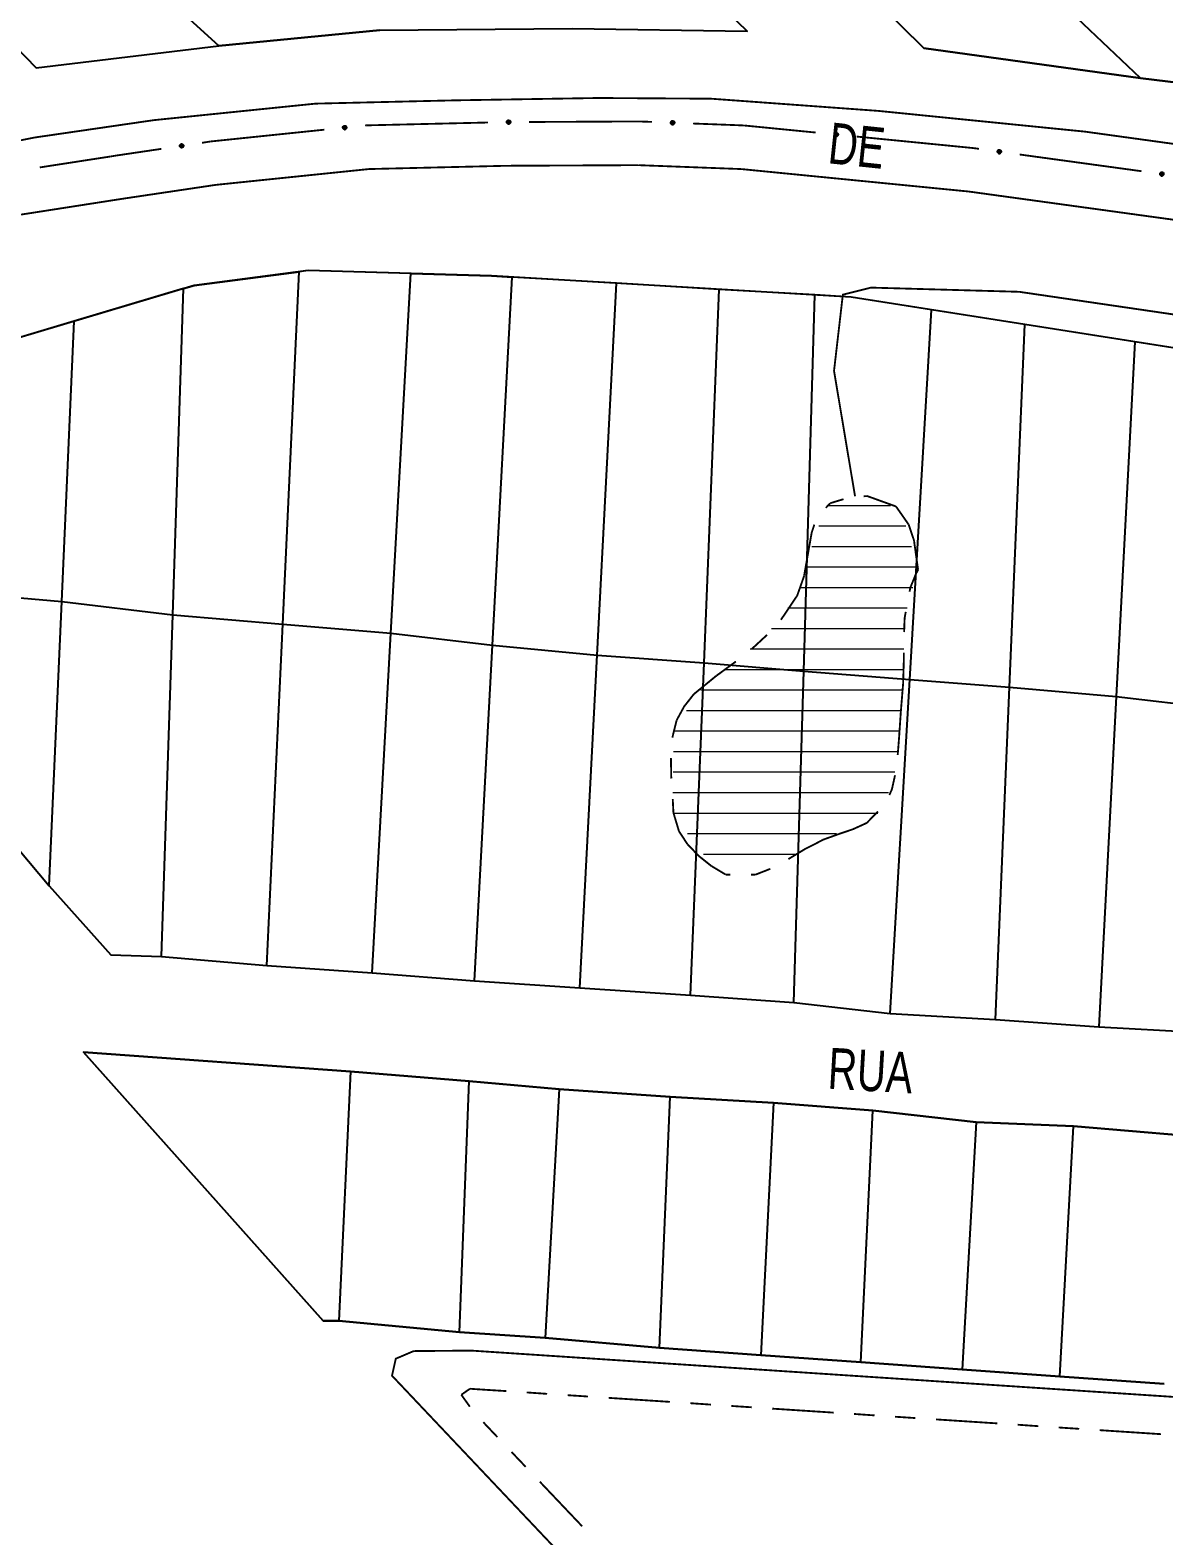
# Model space of a CAD drawing. Extents: x 205150 to 206910, y 4858726 to 4860849.
# Drawn here: x 205957.6 to 206068.2, y 4860188.2 to 4860335 of the extents above; entities that cross this region are included whole.
import ezdxf

# ---------------------------------------------------------------- set-up
doc = ezdxf.new("R2010")
doc.units = 0
doc.header["$LTSCALE"] = 1.5
doc.header["$MEASUREMENT"] = 0
doc.linetypes.add('TRACO_05', pattern=[11, 7, -1, 0.5, -1, 0.5, -1])
doc.linetypes.add('TRACO_25', pattern=[8, 3, -1, 1, -1, 1, -1])
for name, color, linetype in [('CD-MALHA-LOTES', 7, 'CONTINUOUS'), ('HD-HACH-HIDROG', 160, 'CONTINUOUS'), ('HD-LAGOS-INTER', 170, 'CONTINUOUS'), ('HD-VALAS-DRENOS', 170, 'CONTINUOUS'), ('RU-QUADRAS', 6, 'CONTINUOUS'), ('SV-EIXO-ROD-ESTR', 7, 'CONTINUOUS'), ('SV-EST-MUNIC-PAV', 20, 'CONTINUOUS'), ('SV-RUA-NAO-PAV-S-GUIA-C-GUIA', 7, 'CONTINUOUS'), ('SV-TXT-MUNIC-PAV', 20, 'CONTINUOUS'), ('SV-TXT-RUA-N-PAV-S-GUIA-C-GUIA', 7, 'CONTINUOUS')]:
    doc.layers.add(name, color=color, linetype=linetype)
doc.styles.add('ARIAL', font='ARIAL.TTF')

# ---------------------------------------------------------------- blocks, each defined once
blk = doc.blocks.new('*X7')
at = {"layer": 'HD-HACH-HIDROG', "const_width": 0.13}
for points in [[(206035.397589, 4860288.628557), (206041.55952, 4860288.628619)], [(206034.533885, 4860286.628516), (206043.058928, 4860286.628601)], [(206033.86364, 4860284.628476), (206043.610853, 4860284.628574)], [(206033.227322, 4860282.628437), (206044.162778, 4860282.628546)], [(206032.65872, 4860280.628398), (206043.743647, 4860280.628509)], [(206031.493297, 4860278.628353), (206043.18152, 4860278.62847)], [(206029.927644, 4860276.628305), (206042.899409, 4860276.628434)], [(206027.823845, 4860274.628251), (206042.862625, 4860274.628401)], [(206025.314285, 4860272.628193), (206042.82584, 4860272.628368)], [(206023.038767, 4860270.628137), (206042.69947, 4860270.628333)], [(206021.639197, 4860268.62809), (206042.551239, 4860268.628299)], [(206020.366178, 4860266.628044), (206042.396734, 4860266.628264)], [(206020.34261, 4860264.628011), (206042.18398, 4860264.628229)], [(206020.319043, 4860262.627978), (206041.971226, 4860262.628194)], [(206020.295475, 4860260.627944), (206041.350365, 4860260.628155)], [(206020.397915, 4860258.627912), (206040.30385, 4860258.628112)], [(206021.706941, 4860256.627893), (206036.280035, 4860256.628038)], [(206023.285941, 4860254.627875), (206032.423779, 4860254.627967)]]:
    blk.add_lwpolyline(points, dxfattribs=at)

msp = doc.modelspace()

# ---------------------------------------------------------------- linework, layer by layer
at = {"layer": 'CD-MALHA-LOTES'}
for points in [[(206010.49, 4860335.16), (206027.57, 4860334.88), (205998.45, 4860362.96)], [(206065.93, 4860330.29), (206039.97, 4860354.9)], [(205976.03, 4860333.46), (205953.72, 4860353.71)], [(206065.93, 4860330.29), (206044.78, 4860333.23), (206031.44, 4860346.42)], [(205944.89, 4860345.05), (205958.21, 4860331.31), (205976.03, 4860333.46)], [(205991.72, 4860335), (205976.03, 4860333.46)], [(206086.22, 4860327.84), (206065.93, 4860330.29)], [(205972.58, 4860309.79), (205973.63, 4860310.1), (205983.87, 4860311.42)], [(205982.26, 4860277.05), (205983.87, 4860311.42)], [(205994.77, 4860311.25), (205984.75, 4860311.54), (205983.87, 4860311.42)], [(205992.82, 4860276.17), (205994.77, 4860311.25)], [(205994.77, 4860311.25), (206002.61, 4860311.03), (206004.64, 4860310.91)], [(206002.72, 4860275.02), (206004.64, 4860310.91)], [(206014.81, 4860310.3), (206004.64, 4860310.91)], [(206012.92, 4860274.05), (206014.81, 4860310.3)], [(206024.84, 4860309.71), (206014.81, 4860310.3)], [(205972.58, 4860309.79), (205961.93, 4860306.61)], [(205971.54, 4860277.97), (205972.58, 4860309.79)], [(206023.35, 4860273.28), (206024.84, 4860309.71)], [(206034.15, 4860309.16), (206024.84, 4860309.71)], [(206033.07, 4860272.47), (206034.15, 4860309.16)], [(206045.53, 4860307.72), (206037.7, 4860308.95), (206034.15, 4860309.16)], [(206043.41, 4860271.66), (206045.53, 4860307.72)], [(206054.65, 4860306.28), (206045.53, 4860307.72)], [(205961.93, 4860306.61), (205949.94, 4860303.02)], [(205960.71, 4860279.27), (205961.93, 4860306.61)], [(206053.16, 4860270.92), (206054.65, 4860306.28)], [(206065.37, 4860304.6), (206054.65, 4860306.28)], [(206065.37, 4860304.6), (206063.55, 4860270.01)], [(206074.84, 4860303.11), (206065.37, 4860304.6)], [(205949.61, 4860280.23), (205960.71, 4860279.27)], [(205959.47, 4860251.54), (205960.71, 4860279.27)], [(205960.71, 4860279.27), (205971.54, 4860277.97)], [(205970.44, 4860244.64), (205971.54, 4860277.97)], [(205971.54, 4860277.97), (205982.26, 4860277.05)], [(205980.71, 4860243.76), (205982.26, 4860277.05)], [(205982.26, 4860277.05), (205992.82, 4860276.17)], [(205990.97, 4860243.05), (205992.82, 4860276.17)], [(205992.82, 4860276.17), (206002.72, 4860275.02)], [(206000.96, 4860242.28), (206002.72, 4860275.02)], [(206002.72, 4860275.02), (206012.92, 4860274.05)], [(206011.23, 4860241.58), (206012.92, 4860274.05)], [(206012.92, 4860274.05), (206023.35, 4860273.28)], [(206022.03, 4860240.87), (206023.35, 4860273.28)], [(206023.35, 4860273.28), (206033.07, 4860272.47)], [(206032.12, 4860240.16), (206033.07, 4860272.47)], [(206033.07, 4860272.47), (206043.41, 4860271.66)], [(206041.5, 4860239.1), (206043.41, 4860271.66)], [(206043.41, 4860271.66), (206053.16, 4860270.92)], [(206051.79, 4860238.52), (206053.16, 4860270.92)], [(206053.16, 4860270.92), (206063.55, 4860270.01)], [(206063.55, 4860270.01), (206061.85, 4860237.8)], [(206063.55, 4860270.01), (206073.01, 4860268.91)], [(205949.38, 4860263.56), (205959.47, 4860251.54)], [(205959.47, 4860251.54), (205965.48, 4860244.82), (205970.44, 4860244.64)], [(205970.44, 4860244.64), (205980.71, 4860243.76)], [(205980.71, 4860243.76), (205990.97, 4860243.05)], [(205990.97, 4860243.05), (206000.96, 4860242.28)], [(206000.96, 4860242.28), (206011.23, 4860241.58)], [(206011.23, 4860241.58), (206022.03, 4860240.87)], [(206022.03, 4860240.87), (206032.12, 4860240.16)], [(206032.12, 4860240.16), (206041.5, 4860239.1)], [(206041.5, 4860239.1), (206051.79, 4860238.52)], [(206051.79, 4860238.52), (206061.85, 4860237.8)], [(206061.85, 4860237.8), (206071.32, 4860237.28)], [(205987.74, 4860209.13), (205986.21, 4860209.13), (205962.82, 4860235.33), (205988.87, 4860233.43)], [(205988.87, 4860233.43), (205987.74, 4860209.13)], [(205988.87, 4860233.43), (206000.46, 4860232.48)], [(205999.5, 4860208.01), (206000.46, 4860232.48)], [(206000.46, 4860232.48), (206009.21, 4860231.72)], [(206009.21, 4860231.72), (206007.86, 4860207.45)], [(206009.21, 4860231.72), (206020.04, 4860230.96)], [(206019, 4860206.48), (206020.04, 4860230.96)], [(206020.04, 4860230.96), (206030.12, 4860230.39)], [(206030.12, 4860230.39), (206028.89, 4860205.78)], [(206030.12, 4860230.39), (206039.81, 4860229.63)], [(206038.63, 4860205.08), (206039.81, 4860229.63)], [(206039.81, 4860229.63), (206049.89, 4860228.49)], [(206049.89, 4860228.49), (206048.52, 4860204.39)], [(206049.89, 4860228.49), (206059.39, 4860228.11)], [(206058.06, 4860203.69), (206059.39, 4860228.11)], [(206059.39, 4860228.11), (206070.12, 4860227.2)], [(205999.5, 4860208.01), (205987.74, 4860209.13)], [(206007.86, 4860207.45), (205999.5, 4860208.01)], [(206019, 4860206.48), (206007.86, 4860207.45)], [(206028.89, 4860205.78), (206019, 4860206.48)], [(206038.63, 4860205.08), (206028.89, 4860205.78)], [(206048.52, 4860204.39), (206038.63, 4860205.08)], [(206058.06, 4860203.69), (206048.52, 4860204.39)], [(206068.22, 4860202.99), (206058.06, 4860203.69)]]:
    msp.add_lwpolyline(points, dxfattribs=at)
at = {"layer": 'HD-LAGOS-INTER', "const_width": 0.18, "flags": 128}
for points in [[(206036.96, 4860289.25), (206036, 4860288.96)], [(206039.27, 4860289.55), (206038.92, 4860289.53)], [(206039.88, 4860289.33), (206039.27, 4860289.55)], [(206042.07, 4860288.54), (206039.88, 4860289.33)], [(206035.66, 4860288.85), (206035.22, 4860288.39)], [(206036, 4860288.96), (206035.66, 4860288.85)], [(206042.46, 4860287.99), (206042.07, 4860288.54)], [(206043.31, 4860286.77), (206042.46, 4860287.99)], [(206034.11, 4860286.77), (206033.85, 4860285.99)], [(206043.47, 4860286.29), (206043.31, 4860286.77)], [(206043.83, 4860285.23), (206043.47, 4860286.29)], [(206033.65, 4860284.83), (206033.57, 4860284.39)], [(206033.85, 4860285.99), (206033.65, 4860284.83)], [(206043.95, 4860284.35), (206043.83, 4860285.23)], [(206033.57, 4860284.39), (206033.13, 4860281.88)], [(206044.23, 4860282.37), (206043.95, 4860284.35)], [(206033.13, 4860281.88), (206033.12, 4860281.78)], [(206043.7, 4860281.18), (206044.05, 4860282.04)], [(206044.05, 4860282.04), (206044.09, 4860282.1)], [(206044.09, 4860282.1), (206044.23, 4860282.37)], [(206033.12, 4860281.78), (206032.49, 4860279.99)], [(206043.4, 4860280.23), (206043.47, 4860280.62)], [(206043.47, 4860280.62), (206043.7, 4860281.18)], [(206032.43, 4860279.83), (206030.85, 4860277.48)], [(206032.49, 4860279.99), (206032.43, 4860279.83)], [(206042.9, 4860277.27), (206042.92, 4860277.69)], [(206042.92, 4860277.69), (206043.03, 4860278.26)], [(206029.49, 4860276.01), (206028.76, 4860275.33)], [(206042.87, 4860276.28), (206042.9, 4860277.27)], [(206028.13, 4860274.75), (206028.02, 4860274.66)], [(206028.76, 4860275.33), (206028.13, 4860274.75)], [(206026.46, 4860273.42), (206024.84, 4860272.23)], [(206042.77, 4860271.31), (206042.83, 4860273.28)], [(206042.83, 4860273.28), (206042.84, 4860273.74)], [(206042.84, 4860273.74), (206042.84, 4860274.28)], [(206024.57, 4860272.04), (206022.5, 4860270.35)], [(206024.84, 4860272.23), (206024.57, 4860272.04)], [(206022.36, 4860270.24), (206021.86, 4860269.6)], [(206022.5, 4860270.35), (206022.36, 4860270.24)], [(206042.53, 4860268.32), (206042.77, 4860271.28)], [(206042.77, 4860271.28), (206042.77, 4860271.31)], [(206021.41, 4860269.03), (206020.8, 4860267.91)], [(206021.86, 4860269.6), (206021.41, 4860269.03)], [(206020.68, 4860267.69), (206020.26, 4860265.99)], [(206020.8, 4860267.91), (206020.68, 4860267.69)], [(206042.38, 4860266.08), (206042.53, 4860268.29)], [(206042.53, 4860268.29), (206042.53, 4860268.32)], [(206042.32, 4860265.29), (206042.38, 4860266.08)], [(206042.24, 4860264.3), (206042.32, 4860265.29)], [(206020.12, 4860264.01), (206020.14, 4860263.01)], [(206020.14, 4860263.01), (206020.14, 4860262.35)], [(206020.14, 4860262.35), (206020.17, 4860262.01)], [(206041.68, 4860260.97), (206041.98, 4860262.32)], [(206020.3, 4860260.01), (206020.35, 4860259.01)], [(206041.43, 4860260.4), (206041.68, 4860260.97)], [(206020.35, 4860259.01), (206020.37, 4860258.65)], [(206020.37, 4860258.65), (206020.84, 4860257.09)], [(206039.23, 4860257.68), (206040.31, 4860258.79)], [(206020.84, 4860257.09), (206020.91, 4860256.86)], [(206020.91, 4860256.86), (206021.33, 4860256.22)], [(206036.96, 4860256.75), (206037.87, 4860257.06)], [(206037.87, 4860257.06), (206038.82, 4860257.49)], [(206038.82, 4860257.49), (206039.23, 4860257.68)], [(206021.33, 4860256.22), (206021.74, 4860255.6)], [(206021.74, 4860255.6), (206022.61, 4860254.69)], [(206033.2, 4860255.13), (206034.19, 4860255.63)], [(206034.19, 4860255.63), (206034.96, 4860256.04)], [(206034.96, 4860256.04), (206036.02, 4860256.42)], [(206036.02, 4860256.42), (206036.4, 4860256.56)], [(206036.4, 4860256.56), (206036.96, 4860256.75)], [(206022.61, 4860254.69), (206022.83, 4860254.46)], [(206022.83, 4860254.46), (206023.36, 4860254.04)], [(206023.36, 4860254.04), (206024.06, 4860253.48)], [(206031.58, 4860254.15), (206032.44, 4860254.67)], [(206032.44, 4860254.67), (206033.2, 4860255.13)], [(206024.06, 4860253.48), (206025.01, 4860252.91)], [(206025.01, 4860252.91), (206025.48, 4860252.63)], [(206025.48, 4860252.63), (206025.93, 4860252.63)], [(206027.93, 4860252.63), (206028.36, 4860252.63)], [(206028.36, 4860252.63), (206029.82, 4860253.2)]]:
    msp.add_lwpolyline(points, dxfattribs=at)
at = {"layer": 'HD-VALAS-DRENOS', "linetype": 'TRACO_05', "const_width": 0.18, "flags": 128}
msp.add_lwpolyline([(206460.35, 4860255.95), (206359.06, 4860269.81), (206270.08, 4860282.12), (206180.93, 4860293.17), (206106.93, 4860301.72), (206054.09, 4860309.47), (206039.63, 4860309.88), (206036.89, 4860309.19), (206036.03, 4860301.76), (206038.08, 4860289.53)], dxfattribs=at)
at = {"layer": 'RU-QUADRAS'}
msp.add_lwpolyline([(205937.25, 4860422.88), (205918.48, 4860404.79), (205902.09, 4860388.13), (205910.15, 4860379.95), (205919.05, 4860370.86), (205927.52, 4860362.54), (205936.61, 4860353.49), (205944.89, 4860345.05), (205958.21, 4860331.31), (205976.03, 4860333.46), (205991.72, 4860335), (206010.49, 4860335.16), (206027.57, 4860334.88), (205998.45, 4860362.96), (205989.56, 4860371.56), (205980.64, 4860380.08), (205971.88, 4860388.83), (205963.41, 4860397.15), (205954.75, 4860405.68), (205946, 4860414.28)], close=True, dxfattribs=at)
for points in [[(206031.44, 4860346.42), (206044.78, 4860333.23), (206065.93, 4860330.29), (206086.22, 4860327.84), (206106.96, 4860325.39), (206125.73, 4860322.78), (206091.22, 4860356.46)], [(206117.02, 4860296.48), (206037.7, 4860308.95), (206002.61, 4860311.03), (205984.75, 4860311.54), (205973.63, 4860310.1), (205921.95, 4860294.67)], [(205949.38, 4860263.56), (205959.47, 4860251.54), (205965.48, 4860244.82), (205970.44, 4860244.64), (205980.71, 4860243.76), (205990.97, 4860243.05), (206000.96, 4860242.28), (206011.23, 4860241.58), (206022.03, 4860240.87), (206032.12, 4860240.16), (206041.5, 4860239.1), (206051.79, 4860238.52), (206061.85, 4860237.8), (206071.32, 4860237.28)], [(206070.12, 4860227.2), (206059.39, 4860228.11), (206049.89, 4860228.49), (206039.81, 4860229.63), (206030.12, 4860230.39), (206020.04, 4860230.96), (206009.21, 4860231.72), (206000.46, 4860232.48), (205988.87, 4860233.43), (205962.82, 4860235.33), (205986.21, 4860209.13), (205987.74, 4860209.13), (205999.5, 4860208.01), (206007.86, 4860207.45), (206019, 4860206.48), (206028.89, 4860205.78), (206038.63, 4860205.08), (206048.52, 4860204.39), (206058.06, 4860203.69), (206068.22, 4860202.99)]]:
    msp.add_lwpolyline(points, dxfattribs=at)
at = {"layer": 'SV-EIXO-ROD-ESTR', "const_width": 0.18, "flags": 128}
for points in [[(205990.4, 4860325.7), (206002.29, 4860325.98)], [(206006.29, 4860326.03), (206016.29, 4860326.08)], [(206016.29, 4860326.08), (206017.04, 4860326.08)], [(206017.04, 4860326.08), (206018.29, 4860326.04)], [(206022.29, 4860325.88), (206026.29, 4860325.73)], [(205975.22, 4860324.13), (205986.32, 4860325.28)], [(205990.3, 4860325.69), (205990.4, 4860325.7)], [(206026.29, 4860325.73), (206027.26, 4860325.69)], [(206027.26, 4860325.69), (206034.25, 4860325)], [(206038.23, 4860324.61), (206049.18, 4860323.53)], [(205966.04, 4860322.76), (205970.43, 4860323.41)], [(205974.39, 4860324), (205975.22, 4860324.13)], [(206049.18, 4860323.53), (206049.66, 4860323.48)], [(206049.66, 4860323.48), (206050.17, 4860323.41)], [(205958.57, 4860321.6), (205965.49, 4860322.67)], [(205965.49, 4860322.67), (205966.04, 4860322.76)], [(206054.13, 4860322.86), (206066.02, 4860321.23)]]:
    msp.add_lwpolyline(points, dxfattribs=at)
at = {"layer": 'SV-EIXO-ROD-ESTR', "flags": 128}
for points in [[(206004.15, 4860326.13), (206004.18, 4860326.17), (206004.22, 4860326.19), (206004.25, 4860326.2), (206004.29, 4860326.2), (206004.32, 4860326.2), (206004.36, 4860326.19), (206004.4, 4860326.17), (206004.43, 4860326.14), (206004.45, 4860326.1), (206004.46, 4860326.06), (206004.47, 4860326.03), (206004.46, 4860325.99), (206004.45, 4860325.96), (206004.43, 4860325.92), (206004.4, 4860325.89), (206004.36, 4860325.86), (206004.33, 4860325.85), (206004.29, 4860325.85), (206004.25, 4860325.85), (206004.22, 4860325.87), (206004.18, 4860325.89), (206004.15, 4860325.92), (206004.13, 4860325.96), (206004.12, 4860325.99), (206004.11, 4860326.03), (206004.12, 4860326.06), (206004.13, 4860326.1), (206004.15, 4860326.13)], [(206020.15, 4860326.07), (206020.19, 4860326.11), (206020.22, 4860326.13), (206020.26, 4860326.14), (206020.29, 4860326.14), (206020.33, 4860326.13), (206020.36, 4860326.12), (206020.4, 4860326.1), (206020.43, 4860326.07), (206020.45, 4860326.03), (206020.46, 4860325.99), (206020.47, 4860325.96), (206020.46, 4860325.92), (206020.45, 4860325.89), (206020.42, 4860325.85), (206020.39, 4860325.82), (206020.35, 4860325.8), (206020.32, 4860325.79), (206020.28, 4860325.79), (206020.24, 4860325.79), (206020.21, 4860325.8), (206020.18, 4860325.83), (206020.14, 4860325.86), (206020.12, 4860325.9), (206020.11, 4860325.93), (206020.11, 4860325.97), (206020.12, 4860326), (206020.13, 4860326.04), (206020.15, 4860326.07)], [(205988.15, 4860325.58), (205988.18, 4860325.61), (205988.22, 4860325.64), (205988.25, 4860325.66), (205988.29, 4860325.66), (205988.32, 4860325.66), (205988.36, 4860325.65), (205988.4, 4860325.64), (205988.43, 4860325.61), (205988.46, 4860325.57), (205988.48, 4860325.54), (205988.48, 4860325.5), (205988.48, 4860325.47), (205988.47, 4860325.43), (205988.46, 4860325.39), (205988.43, 4860325.35), (205988.39, 4860325.33), (205988.36, 4860325.32), (205988.32, 4860325.31), (205988.29, 4860325.31), (205988.25, 4860325.32), (205988.21, 4860325.33), (205988.18, 4860325.36), (205988.15, 4860325.4), (205988.14, 4860325.43), (205988.13, 4860325.47), (205988.13, 4860325.5), (205988.13, 4860325.54), (205988.15, 4860325.58)], [(206036.11, 4860324.93), (206036.15, 4860324.96), (206036.19, 4860324.98), (206036.22, 4860324.99), (206036.26, 4860324.98), (206036.29, 4860324.98), (206036.32, 4860324.96), (206036.36, 4860324.94), (206036.39, 4860324.9), (206036.41, 4860324.86), (206036.42, 4860324.82), (206036.42, 4860324.79), (206036.41, 4860324.76), (206036.39, 4860324.72), (206036.37, 4860324.69), (206036.33, 4860324.66), (206036.29, 4860324.64), (206036.26, 4860324.63), (206036.22, 4860324.63), (206036.19, 4860324.64), (206036.15, 4860324.65), (206036.12, 4860324.68), (206036.09, 4860324.72), (206036.07, 4860324.75), (206036.06, 4860324.79), (206036.06, 4860324.82), (206036.07, 4860324.86), (206036.08, 4860324.89), (206036.11, 4860324.93)], [(205972.25, 4860323.8), (205972.28, 4860323.84), (205972.31, 4860323.86), (205972.35, 4860323.88), (205972.38, 4860323.89), (205972.41, 4860323.89), (205972.45, 4860323.88), (205972.49, 4860323.87), (205972.53, 4860323.84), (205972.56, 4860323.8), (205972.57, 4860323.77), (205972.58, 4860323.74), (205972.58, 4860323.7), (205972.58, 4860323.66), (205972.56, 4860323.63), (205972.53, 4860323.59), (205972.5, 4860323.56), (205972.47, 4860323.54), (205972.43, 4860323.54), (205972.4, 4860323.53), (205972.36, 4860323.54), (205972.32, 4860323.56), (205972.28, 4860323.58), (205972.25, 4860323.62), (205972.24, 4860323.65), (205972.23, 4860323.68), (205972.23, 4860323.72), (205972.23, 4860323.76), (205972.25, 4860323.8)], [(206052.03, 4860323.27), (206052.06, 4860323.3), (206052.1, 4860323.31), (206052.14, 4860323.32), (206052.17, 4860323.32), (206052.21, 4860323.31), (206052.24, 4860323.29), (206052.27, 4860323.27), (206052.31, 4860323.23), (206052.32, 4860323.19), (206052.33, 4860323.15), (206052.33, 4860323.12), (206052.32, 4860323.08), (206052.3, 4860323.05), (206052.28, 4860323.02), (206052.24, 4860322.99), (206052.2, 4860322.97), (206052.16, 4860322.96), (206052.13, 4860322.97), (206052.09, 4860322.97), (206052.06, 4860322.99), (206052.03, 4860323.02), (206052, 4860323.05), (206051.98, 4860323.09), (206051.97, 4860323.13), (206051.98, 4860323.16), (206051.98, 4860323.2), (206052, 4860323.23), (206052.03, 4860323.27)], [(206067.88, 4860321.08), (206067.91, 4860321.11), (206067.95, 4860321.13), (206067.99, 4860321.14), (206068.03, 4860321.13), (206068.06, 4860321.13), (206068.09, 4860321.11), (206068.13, 4860321.09), (206068.16, 4860321.05), (206068.17, 4860321.01), (206068.18, 4860320.97), (206068.18, 4860320.93), (206068.17, 4860320.9), (206068.15, 4860320.87), (206068.13, 4860320.83), (206068.09, 4860320.8), (206068.05, 4860320.79), (206068.01, 4860320.78), (206067.98, 4860320.78), (206067.94, 4860320.79), (206067.91, 4860320.81), (206067.88, 4860320.83), (206067.85, 4860320.87), (206067.83, 4860320.91), (206067.82, 4860320.95), (206067.83, 4860320.98), (206067.83, 4860321.02), (206067.85, 4860321.05), (206067.88, 4860321.08)]]:
    msp.add_lwpolyline(points, close=True, dxfattribs=at)
for points in [[(206004.11, 4860326.03), (206004.46, 4860326.06)], [(206004.12, 4860326.06), (206004.45, 4860326.1)], [(206004.12, 4860326.05), (206004.45, 4860326.08)], [(206004.12, 4860326.01), (206004.46, 4860326.04)], [(206004.12, 4860325.99), (206004.47, 4860326.03)], [(206004.13, 4860326.1), (206004.43, 4860326.14)], [(206004.13, 4860326.08), (206004.44, 4860326.12)], [(206004.13, 4860325.97), (206004.46, 4860326.01)], [(206004.13, 4860325.96), (206004.46, 4860325.99)], [(206004.14, 4860326.11), (206004.41, 4860326.15)], [(206004.14, 4860325.94), (206004.45, 4860325.98)], [(206004.15, 4860326.13), (206004.4, 4860326.17)], [(206004.17, 4860326.15), (206004.37, 4860326.18)], [(206004.18, 4860326.17), (206004.36, 4860326.19)], [(206004.2, 4860326.18), (206004.33, 4860326.2)], [(206004.22, 4860326.19), (206004.32, 4860326.2)], [(206020.11, 4860325.97), (206020.46, 4860325.99)], [(206020.12, 4860326), (206020.45, 4860326.03)], [(206020.12, 4860325.99), (206020.45, 4860326.01)], [(206020.12, 4860325.95), (206020.46, 4860325.97)], [(206020.13, 4860326.04), (206020.43, 4860326.07)], [(206020.13, 4860326.02), (206020.44, 4860326.05)], [(206020.14, 4860326.06), (206020.41, 4860326.08)], [(206020.15, 4860326.07), (206020.4, 4860326.1)], [(206020.17, 4860326.09), (206020.37, 4860326.11)], [(206020.19, 4860326.11), (206020.36, 4860326.12)], [(206020.21, 4860326.12), (206020.34, 4860326.13)], [(206020.22, 4860326.13), (206020.33, 4860326.13)], [(205988.13, 4860325.54), (205988.43, 4860325.61)], [(205988.13, 4860325.5), (205988.46, 4860325.57)], [(205988.13, 4860325.49), (205988.46, 4860325.56)], [(205988.13, 4860325.47), (205988.48, 4860325.54)], [(205988.14, 4860325.52), (205988.44, 4860325.59)], [(205988.14, 4860325.45), (205988.48, 4860325.52)], [(205988.14, 4860325.43), (205988.48, 4860325.5)], [(205988.15, 4860325.58), (205988.4, 4860325.64)], [(205988.15, 4860325.56), (205988.41, 4860325.62)], [(205988.15, 4860325.41), (205988.48, 4860325.48)], [(205988.15, 4860325.4), (205988.48, 4860325.47)], [(205988.16, 4860325.38), (205988.47, 4860325.45)], [(205988.17, 4860325.6), (205988.37, 4860325.64)], [(205988.18, 4860325.61), (205988.36, 4860325.65)], [(205988.18, 4860325.36), (205988.47, 4860325.43)], [(205988.2, 4860325.63), (205988.33, 4860325.66)], [(205988.2, 4860325.35), (205988.46, 4860325.41)], [(205988.21, 4860325.33), (205988.46, 4860325.39)], [(205988.22, 4860325.64), (205988.32, 4860325.66)], [(205988.24, 4860325.33), (205988.43, 4860325.37)], [(205988.25, 4860325.32), (205988.43, 4860325.35)], [(205988.27, 4860325.31), (205988.4, 4860325.34)], [(205988.29, 4860325.31), (205988.39, 4860325.33)], [(206004.15, 4860325.92), (206004.45, 4860325.96)], [(206004.17, 4860325.91), (206004.44, 4860325.94)], [(206004.18, 4860325.89), (206004.43, 4860325.92)], [(206004.21, 4860325.88), (206004.41, 4860325.9)], [(206004.22, 4860325.87), (206004.4, 4860325.89)], [(206004.24, 4860325.86), (206004.37, 4860325.88)], [(206004.25, 4860325.85), (206004.36, 4860325.86)], [(206020.11, 4860325.93), (206020.47, 4860325.96)], [(206020.12, 4860325.92), (206020.46, 4860325.94)], [(206020.12, 4860325.9), (206020.46, 4860325.92)], [(206020.13, 4860325.88), (206020.45, 4860325.9)], [(206020.14, 4860325.86), (206020.45, 4860325.89)], [(206020.16, 4860325.85), (206020.43, 4860325.87)], [(206020.18, 4860325.83), (206020.42, 4860325.85)], [(206020.2, 4860325.82), (206020.4, 4860325.83)], [(206020.21, 4860325.8), (206020.39, 4860325.82)], [(206020.23, 4860325.8), (206020.36, 4860325.81)], [(206020.24, 4860325.79), (206020.35, 4860325.8)], [(206036.06, 4860324.82), (206036.42, 4860324.82)], [(206036.06, 4860324.79), (206036.42, 4860324.79)], [(206036.07, 4860324.86), (206036.41, 4860324.86)], [(206036.07, 4860324.84), (206036.41, 4860324.85)], [(206036.07, 4860324.81), (206036.41, 4860324.8)], [(206036.07, 4860324.77), (206036.41, 4860324.77)], [(206036.07, 4860324.75), (206036.41, 4860324.76)], [(206036.08, 4860324.89), (206036.39, 4860324.9)], [(206036.08, 4860324.88), (206036.39, 4860324.88)], [(206036.08, 4860324.73), (206036.4, 4860324.74)], [(206036.09, 4860324.72), (206036.39, 4860324.72)], [(206036.1, 4860324.91), (206036.37, 4860324.92)], [(206036.11, 4860324.93), (206036.36, 4860324.94)], [(206036.11, 4860324.7), (206036.38, 4860324.7)], [(206036.12, 4860324.68), (206036.37, 4860324.69)], [(206036.13, 4860324.94), (206036.33, 4860324.95)], [(206036.14, 4860324.67), (206036.34, 4860324.67)], [(206036.15, 4860324.96), (206036.32, 4860324.96)], [(206036.15, 4860324.65), (206036.33, 4860324.66)], [(206036.17, 4860324.97), (206036.3, 4860324.97)], [(206036.17, 4860324.65), (206036.31, 4860324.65)], [(206036.19, 4860324.98), (206036.29, 4860324.98)], [(206036.19, 4860324.64), (206036.29, 4860324.64)], [(205972.23, 4860323.76), (205972.53, 4860323.84)], [(205972.23, 4860323.72), (205972.56, 4860323.8)], [(205972.23, 4860323.7), (205972.56, 4860323.79)], [(205972.23, 4860323.68), (205972.57, 4860323.77)], [(205972.24, 4860323.77), (205972.51, 4860323.85)], [(205972.24, 4860323.74), (205972.54, 4860323.82)], [(205972.24, 4860323.67), (205972.58, 4860323.75)], [(205972.24, 4860323.65), (205972.58, 4860323.74)], [(205972.25, 4860323.8), (205972.49, 4860323.87)], [(205972.25, 4860323.63), (205972.58, 4860323.72)], [(205972.25, 4860323.62), (205972.58, 4860323.7)], [(205972.27, 4860323.82), (205972.46, 4860323.87)], [(205972.27, 4860323.6), (205972.58, 4860323.68)], [(205972.28, 4860323.84), (205972.45, 4860323.88)], [(205972.28, 4860323.58), (205972.58, 4860323.66)], [(205972.3, 4860323.85), (205972.42, 4860323.88)], [(205972.3, 4860323.57), (205972.57, 4860323.64)], [(205972.31, 4860323.86), (205972.41, 4860323.89)], [(205972.32, 4860323.56), (205972.56, 4860323.63)], [(205972.35, 4860323.55), (205972.54, 4860323.6)], [(205972.36, 4860323.54), (205972.53, 4860323.59)], [(205972.38, 4860323.54), (205972.51, 4860323.57)], [(205972.4, 4860323.53), (205972.5, 4860323.56)], [(206051.97, 4860323.13), (206052.33, 4860323.12)], [(206051.98, 4860323.2), (206052.32, 4860323.19)], [(206051.98, 4860323.18), (206052.32, 4860323.17)], [(206051.98, 4860323.16), (206052.33, 4860323.15)], [(206051.98, 4860323.15), (206052.33, 4860323.13)], [(206051.98, 4860323.11), (206052.32, 4860323.1)], [(206051.98, 4860323.09), (206052.32, 4860323.08)], [(206051.99, 4860323.07), (206052.31, 4860323.06)], [(206052, 4860323.23), (206052.31, 4860323.23)], [(206052, 4860323.21), (206052.31, 4860323.21)], [(206052, 4860323.05), (206052.3, 4860323.05)], [(206052.01, 4860323.25), (206052.29, 4860323.25)], [(206052.01, 4860323.04), (206052.29, 4860323.03)], [(206052.03, 4860323.27), (206052.27, 4860323.27)], [(206052.05, 4860323.28), (206052.25, 4860323.28)], [(206052.06, 4860323.3), (206052.24, 4860323.29)], [(206052.09, 4860323.31), (206052.22, 4860323.3)], [(206052.1, 4860323.31), (206052.21, 4860323.31)], [(206052.03, 4860323.02), (206052.28, 4860323.02)], [(206052.05, 4860323), (206052.25, 4860323)], [(206052.06, 4860322.99), (206052.24, 4860322.99)], [(206052.08, 4860322.98), (206052.21, 4860322.98)], [(206052.09, 4860322.97), (206052.2, 4860322.97)], [(206067.82, 4860320.95), (206068.18, 4860320.93)], [(206067.83, 4860321.02), (206068.17, 4860321.01)], [(206067.83, 4860321), (206068.17, 4860320.99)], [(206067.83, 4860320.98), (206068.18, 4860320.97)], [(206067.83, 4860320.96), (206068.18, 4860320.95)], [(206067.83, 4860320.93), (206068.17, 4860320.92)], [(206067.83, 4860320.91), (206068.17, 4860320.9)], [(206067.84, 4860320.89), (206068.16, 4860320.88)], [(206067.85, 4860321.05), (206068.16, 4860321.05)], [(206067.85, 4860321.03), (206068.16, 4860321.03)], [(206067.85, 4860320.87), (206068.15, 4860320.87)], [(206067.86, 4860321.07), (206068.14, 4860321.06)], [(206067.87, 4860320.85), (206068.14, 4860320.85)], [(206067.88, 4860321.08), (206068.13, 4860321.09)], [(206067.88, 4860320.83), (206068.13, 4860320.83)], [(206067.9, 4860321.1), (206068.1, 4860321.1)], [(206067.9, 4860320.82), (206068.1, 4860320.82)], [(206067.91, 4860321.11), (206068.09, 4860321.11)], [(206067.91, 4860320.81), (206068.09, 4860320.8)], [(206067.93, 4860320.8), (206068.06, 4860320.8)], [(206067.94, 4860321.12), (206068.07, 4860321.12)], [(206067.94, 4860320.79), (206068.05, 4860320.79)], [(206067.95, 4860321.13), (206068.06, 4860321.13)]]:
    msp.add_lwpolyline(points, dxfattribs=at)
at = {"layer": 'SV-EST-MUNIC-PAV', "linetype": 'Continuous', "const_width": 0.18, "flags": 128}
msp.add_lwpolyline([(205944.12, 4860321.73), (205958.02, 4860324.51), (205969.69, 4860326.21), (205985.46, 4860327.82), (205999, 4860328.14), (206013.05, 4860328.37), (206024.05, 4860328.3), (206040.37, 4860327.11), (206060.5, 4860325.09), (206103.56, 4860319.14), (206148.36, 4860313.41), (206188.56, 4860307.96), (206235.03, 4860301.57)], dxfattribs=at)
at = {"layer": 'SV-EST-MUNIC-PAV', "const_width": 0.18, "flags": 128}
for points in [[(205990.67, 4860321.44), (206004.07, 4860321.76)], [(206004.07, 4860321.76), (206016.96, 4860321.82)], [(206016.96, 4860321.82), (206026.97, 4860321.44)], [(205975.75, 4860319.9), (205990.67, 4860321.44)], [(206026.97, 4860321.44), (206049.16, 4860319.25)], [(205954.81, 4860316.7), (205966.68, 4860318.55)], [(205966.68, 4860318.55), (205975.75, 4860319.9)], [(206049.16, 4860319.25), (206093.37, 4860313.16)]]:
    msp.add_lwpolyline(points, dxfattribs=at)
at = {"layer": 'SV-RUA-NAO-PAV-S-GUIA-C-GUIA', "linetype": 'TRACO_25', "const_width": 0.18, "flags": 128}
for points in [[(206000.63, 4860206.22), (205995.03, 4860206.17), (205993.29, 4860205.43), (205992.92, 4860203.77), (206011.07, 4860184.58), (206084.23, 4860107.19), (206229.1, 4859954.8), (206231.79, 4859957.36)], [(206000.63, 4860206.22), (206073.3, 4860201.43), (206187.54, 4860193.23), (206254.76, 4860188.79), (206301.39, 4860185.25), (206324.05, 4860183.54), (206374.45, 4860180.03), (206432.02, 4860176.21), (206483.37, 4860172.97), (206513.39, 4860171.44), (206554.71, 4860167.61), (206580.29, 4860165.59), (206601.77, 4860163.89), (206636.14, 4860160.08), (206657.06, 4860158.68), (206701.15, 4860156.3), (206711.99, 4860156.56), (206718, 4860159.52)]]:
    msp.add_lwpolyline(points, dxfattribs=at)
at = {"layer": 'SV-RUA-NAO-PAV-S-GUIA-C-GUIA', "const_width": 0.18, "flags": 128}
for points in [[(206000.15, 4860202.24), (205999.68, 4860201.91)], [(205999.68, 4860201.91), (206000.51, 4860200.75)], [(206000.52, 4860202.5), (206000.15, 4860202.24)], [(206001.06, 4860202.46), (206000.52, 4860202.5)], [(206004.06, 4860202.27), (206001.06, 4860202.46)], [(206008.05, 4860202), (206006.05, 4860202.14)], [(206012.04, 4860201.74), (206010.05, 4860201.87)], [(206020.02, 4860201.22), (206014.04, 4860201.61)], [(206024.02, 4860200.95), (206022.02, 4860201.09)], [(206028.01, 4860200.69), (206026.01, 4860200.82)], [(206035.99, 4860200.17), (206030, 4860200.56)], [(206039.98, 4860199.9), (206037.98, 4860200.04)], [(206043.97, 4860199.64), (206041.98, 4860199.77)], [(206001.82, 4860199.24), (206003.19, 4860197.79)], [(206051.95, 4860199.12), (206045.97, 4860199.51)], [(206055.95, 4860198.85), (206053.95, 4860198.99)], [(206059.94, 4860198.59), (206057.94, 4860198.72)], [(206067.92, 4860198.07), (206061.93, 4860198.46)], [(206004.57, 4860196.34), (206005.95, 4860194.89)], [(206007.33, 4860193.44), (206011.46, 4860189.09)]]:
    msp.add_lwpolyline(points, dxfattribs=at)

# ---------------------------------------------------------------- block references
at = {"layer": 'HD-LAGOS-INTER'}
msp.add_blockref('*X7', (0, 0), dxfattribs=at)

# ---------------------------------------------------------------- texts
at = {"layer": 'SV-TXT-MUNIC-PAV', "style": 'ARIAL', "width": 0.7}
msp.add_text('DE', height=4, rotation=354, dxfattribs=at).set_placement((206035.34, 4860322.02))
at = {"layer": 'SV-TXT-RUA-N-PAV-S-GUIA-C-GUIA', "style": 'ARIAL', "width": 0.7}
msp.add_text('RUA                                                                                          SN     8', height=4, rotation=356.6658, dxfattribs=at).set_placement((206035.35, 4860231.77))

doc.saveas('drawing.dxf')
